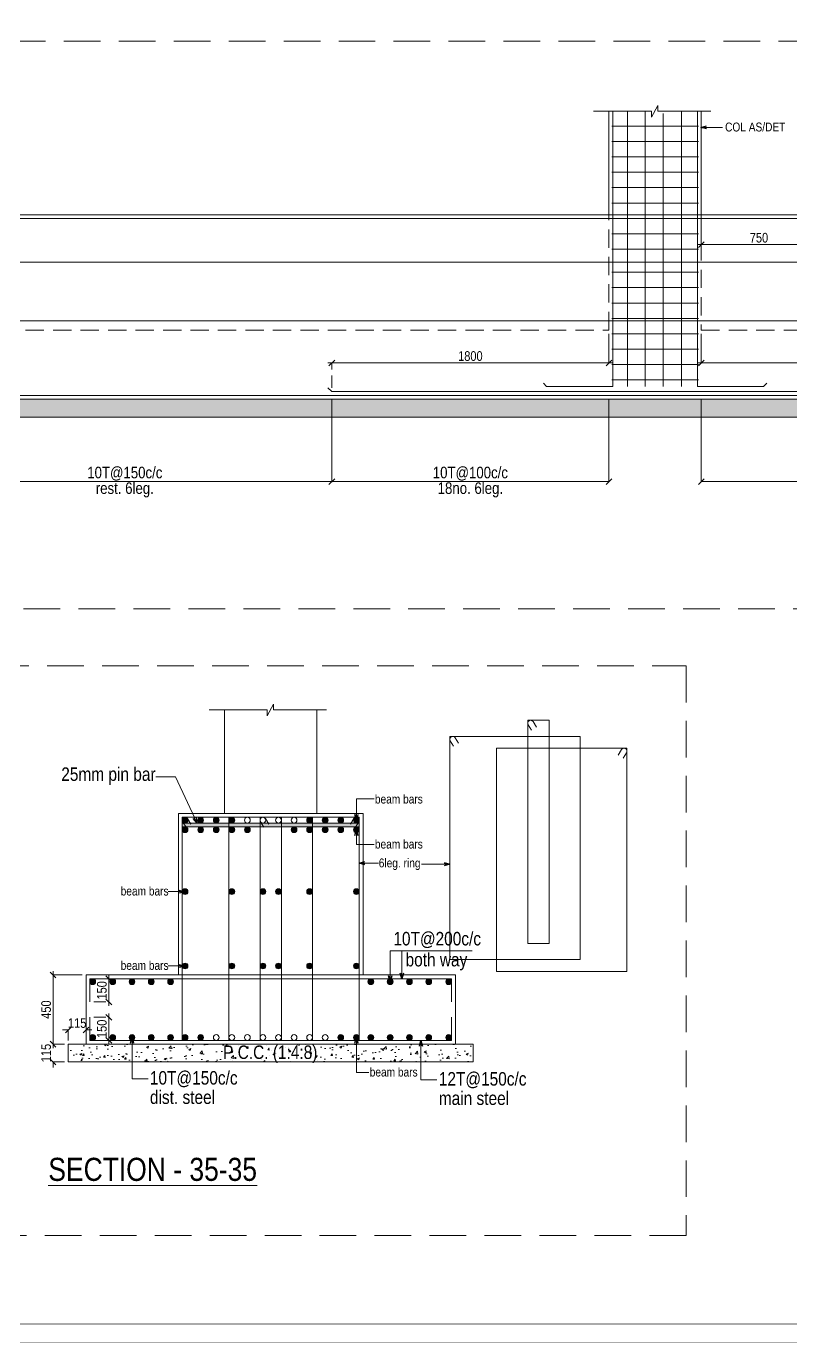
# Model space of a CAD drawing. Header units: millimetres. Extents: x 1112055 to 3390982, y -148532 to 766891.
# Drawn here: x 2364312 to 2384174, y 132279 to 166506 of the extents above; entities that cross this region are included whole.
import ezdxf

# ---------------------------------------------------------------- set-up
doc = ezdxf.new("R2010")
doc.units = ezdxf.units.MM
doc.header["$PDMODE"] = 35
doc.header["$PDSIZE"] = -25
doc.linetypes.add('Hidden', pattern=[9.525, 6.35, -3.175])
for name, color, linetype, lineweight in [('B FOOTING', 49, 'Continuous', 20), ('B HATCH', 250, 'Continuous', 0), ('B P.C.C', 251, 'Continuous', 0), ('B STEEL', 34, 'Continuous', 15), ('B STEEL TEXT', 7, 'Continuous', 15), ('B TITLE BLOCK', 250, 'Continuous', 0), ('B-COL NO', 7, 'Continuous', 5), ('B-ST DIM', 250, 'Continuous', 18), ('P STEEL', 7, 'Continuous', 30)]:
    doc.layers.add(name, color=color, linetype=linetype, lineweight=lineweight)
doc.styles.add('ARIAL', font='arial.ttf')
doc.styles.add('Q1', font='g13f12d.shx', dxfattribs={"width": 0.8})
doc.styles.add('SWINC', font='swissc.ttf')
doc.styles.add('SWINS', font='swissc.ttf')
doc.dimstyles.new('BH-STD', dxfattribs={"dimscale": 0, "dimtxt": 230, "dimasz": 125, "dimexe": 0, "dimexo": 100, "dimgap": 50, "dimtad": 1, "dimdec": 0, "dimzin": 1, "dimdsep": 46, "dimtxsty": 'Q1', "dimblk": 'ARCHTICK', "dimcen": 1, "dimdle": 100, "dimclrd": 250, "dimclre": 250, "dimclrt": 256, "dimadec": 0, "dimazin": 0, "dimtfac": 1, "dimtdec": 0, "dimtix": 1, "dimtofl": 0, "dimtmove": 0, "dimatfit": 2, "dimfxl": 1, "dimtolj": 1, "dimtzin": 0, "dimlwd": 9, "dimlwe": 9, "dimarcsym": 0})
doc.dimstyles.new('BHOOMI', dxfattribs={"dimtxt": 230, "dimasz": 150, "dimexe": 10, "dimexo": 0, "dimgap": 25, "dimtad": 1, "dimdec": 0, "dimzin": 0, "dimdsep": 46, "dimtxsty": 'SWINC', "dimblk": 'OBLIQUE', "dimcen": 0.09, "dimclrd": 250, "dimclre": 250, "dimclrt": 256, "dimaunit": 1, "dimadec": 3, "dimazin": 0, "dimtfac": 1, "dimtdec": 0, "dimtofl": 0, "dimtmove": 1, "dimatfit": 3, "dimfxl": 100, "dimtolj": 1, "dimtzin": 0, "dimlwd": 9, "dimlwe": 5, "dimarcsym": 0})
doc.dimstyles.new('DIM 1', dxfattribs={"dimscale": 0, "dimtxt": 230, "dimasz": 150, "dimexe": 0.18, "dimexo": 0.0625, "dimgap": 0.5, "dimtad": 1, "dimdec": 0, "dimzin": 0, "dimdsep": 46, "dimtxsty": 'ARIAL', "dimblk": 'OBLIQUE', "dimcen": 6, "dimse1": 1, "dimse2": 1, "dimclrd": 256, "dimclrt": 256, "dimadec": 0, "dimazin": 2, "dimtfac": 0.75, "dimtdec": 0, "dimtix": 1, "dimtofl": 0, "dimtmove": 1, "dimatfit": 3, "dimldrblk": 'OPEN30', "dimfxl": 0.18, "dimfrac": 1, "dimtolj": 1, "dimtzin": 0, "dimlwd": -1, "dimarcsym": 0})

# ---------------------------------------------------------------- blocks, each defined once
blk = doc.blocks.new('_Oblique')
at = {"color": 0, "linetype": 'ByBlock', "lineweight": -2}
blk.add_line((-0.5, -0.5), (0.5, 0.5), dxfattribs=at)
blk = doc.blocks.new('_Open30')
at = {"color": 0, "linetype": 'ByBlock', "lineweight": -2}
for p, q in [((-1, 0.27), (0, 0)), ((0, 0), (-1, -0.27)), ((0, 0), (-1, 0))]:
    blk.add_line(p, q, dxfattribs=at)
blk = doc.blocks.new('*D2240')
at = {"layer": 'B-ST DIM', "color": 250, "lineweight": 5, "ltscale": 50, "transparency": 16777216}
for p, q in [((2361491, 156807), (2361491, 154657)), ((2372251, 156807), (2372251, 154657))]:
    blk.add_line(p, q, dxfattribs=at)
at = {"layer": 'B-ST DIM', "color": 250, "lineweight": 9, "ltscale": 50, "transparency": 16777216}
blk.add_line((2361491, 154667), (2372251, 154667), dxfattribs=at)
at = {"layer": 'Defpoints', "color": 0, "ltscale": 50, "transparency": 16777216}
for p in [(2361491, 156807), (2372251, 156807), (2372251, 154667)]:
    blk.add_point(p, dxfattribs=at)
at = {"layer": 'B-ST DIM', "color": 250, "lineweight": 9, "ltscale": 50, "transparency": 16777216, "xscale": 150, "yscale": 150, "zscale": 150, "rotation": 180}
blk.add_blockref('_Oblique', (2361491, 154667), dxfattribs=at)
at = {"layer": 'B-ST DIM', "color": 250, "lineweight": 9, "ltscale": 50, "transparency": 16777216, "xscale": 150, "yscale": 150, "zscale": 150}
blk.add_blockref('_Oblique', (2372251, 154667), dxfattribs=at)
at = {"layer": 'B-ST DIM', "color": 7, "ltscale": 50, "transparency": 16777216, "char_height": 300, "attachment_point": 5, "style": 'SWINC'}
for s, insert in [('\\A1;10T@150c/c', (2366871, 154874)), ('\\A1;rest. 6leg.', (2366871, 154453))]:
    blk.add_mtext(s, dxfattribs=dict(at, insert=insert))
blk = doc.blocks.new('*D2242')
at = {"layer": 'B-ST DIM', "color": 250, "lineweight": 5, "ltscale": 50, "transparency": 16777216}
for p, q in [((2372251, 156807), (2372251, 154657)), ((2379451, 156807), (2379451, 154657))]:
    blk.add_line(p, q, dxfattribs=at)
at = {"layer": 'B-ST DIM', "color": 250, "lineweight": 9, "ltscale": 50, "transparency": 16777216}
blk.add_line((2379451, 154667), (2372251, 154667), dxfattribs=at)
at = {"layer": 'Defpoints', "color": 0, "ltscale": 50, "transparency": 16777216}
for p in [(2372251, 156807), (2379451, 156807), (2372251, 154667)]:
    blk.add_point(p, dxfattribs=at)
at = {"layer": 'B-ST DIM', "color": 250, "lineweight": 9, "ltscale": 50, "transparency": 16777216, "xscale": 150, "yscale": 150, "zscale": 150, "rotation": 180}
blk.add_blockref('_Oblique', (2372251, 154667), dxfattribs=at)
at = {"layer": 'B-ST DIM', "color": 250, "lineweight": 9, "ltscale": 50, "transparency": 16777216, "xscale": 150, "yscale": 150, "zscale": 150}
blk.add_blockref('_Oblique', (2379451, 154667), dxfattribs=at)
at = {"layer": 'B-ST DIM', "color": 7, "ltscale": 50, "transparency": 16777216, "char_height": 300, "attachment_point": 5, "style": 'SWINC'}
for s, insert in [('\\A1;10T@100c/c', (2375851, 154874)), ('\\A1;18no. 6leg.', (2375851, 154453))]:
    blk.add_mtext(s, dxfattribs=dict(at, insert=insert))
blk = doc.blocks.new('*D2243')
at = {"layer": 'B-ST DIM', "color": 250, "lineweight": 5, "ltscale": 50, "transparency": 16777216}
for p, q in [((2381851, 156807), (2381851, 154657)), ((2389051, 156807), (2389051, 154657))]:
    blk.add_line(p, q, dxfattribs=at)
at = {"layer": 'B-ST DIM', "color": 250, "lineweight": 9, "ltscale": 50, "transparency": 16777216}
blk.add_line((2381851, 154667), (2389051, 154667), dxfattribs=at)
at = {"layer": 'Defpoints', "color": 0, "ltscale": 50, "transparency": 16777216}
for p in [(2381851, 156807), (2389051, 156807), (2389051, 154667)]:
    blk.add_point(p, dxfattribs=at)
at = {"layer": 'B-ST DIM', "color": 250, "lineweight": 9, "ltscale": 50, "transparency": 16777216, "xscale": 150, "yscale": 150, "zscale": 150, "rotation": 180}
blk.add_blockref('_Oblique', (2381851, 154667), dxfattribs=at)
at = {"layer": 'B-ST DIM', "color": 250, "lineweight": 9, "ltscale": 50, "transparency": 16777216, "xscale": 150, "yscale": 150, "zscale": 150}
blk.add_blockref('_Oblique', (2389051, 154667), dxfattribs=at)
at = {"layer": 'B-ST DIM', "color": 7, "ltscale": 50, "transparency": 16777216, "char_height": 300, "attachment_point": 5, "style": 'SWINC'}
for s, insert in [('\\A1;10T@100c/c', (2385451, 154874)), ('\\A1;18no. 6leg.', (2385451, 154453))]:
    blk.add_mtext(s, dxfattribs=dict(at, insert=insert))
blk = doc.blocks.new('*D2246')
at = {"layer": 'B-ST DIM', "color": 7, "lineweight": 9, "ltscale": 50, "transparency": 16777216}
for p, q in [((2381851, 161507), (2381851, 160830)), ((2384951, 160830), (2381751, 160830))]:
    blk.add_line(p, q, dxfattribs=at)
at = {"layer": 'B-ST DIM', "color": 7, "linetype": 'Hidden', "lineweight": 9, "ltscale": 50, "transparency": 16777216}
blk.add_line((2384851, 161507), (2384851, 160830), dxfattribs=at)
at = {"layer": 'Defpoints', "color": 0, "ltscale": 50, "transparency": 16777216}
for p in [(2381851, 161607), (2384851, 161607), (2381851, 160830)]:
    blk.add_point(p, dxfattribs=at)
at = {"layer": 'B-ST DIM', "color": 7, "lineweight": 9, "ltscale": 50, "transparency": 16777216, "xscale": 150, "yscale": 150, "zscale": 150, "rotation": 180}
blk.add_blockref('_Oblique', (2381851, 160830), dxfattribs=at)
at = {"layer": 'B-ST DIM', "color": 7, "lineweight": 9, "ltscale": 50, "transparency": 16777216, "xscale": 150, "yscale": 150, "zscale": 150}
blk.add_blockref('_Oblique', (2384851, 160830), dxfattribs=at)
at = {"layer": 'B-ST DIM', "color": 7, "ltscale": 50, "transparency": 16777216, "insert": (2383351, 161008), "char_height": 250, "attachment_point": 5, "style": 'SWINC'}
blk.add_mtext('\\A1;750', dxfattribs=at)
blk = doc.blocks.new('*D2250')
at = {"layer": 'B-ST DIM', "color": 7, "lineweight": 9, "ltscale": 50, "transparency": 16777216}
for p, q in [((2379451, 158507), (2379451, 157753)), ((2372151, 157753), (2379551, 157753))]:
    blk.add_line(p, q, dxfattribs=at)
at = {"layer": 'B-ST DIM', "color": 7, "linetype": 'Hidden', "lineweight": 9, "ltscale": 50, "transparency": 16777216}
blk.add_line((2372251, 157107), (2372251, 157753), dxfattribs=at)
at = {"layer": 'Defpoints', "color": 0, "ltscale": 50, "transparency": 16777216}
for p in [(2379451, 158607), (2379451, 157753), (2372251, 157007)]:
    blk.add_point(p, dxfattribs=at)
at = {"layer": 'B-ST DIM', "color": 7, "lineweight": 9, "ltscale": 50, "transparency": 16777216, "xscale": 150, "yscale": 150, "zscale": 150, "rotation": 180}
blk.add_blockref('_Oblique', (2372251, 157753), dxfattribs=at)
at = {"layer": 'B-ST DIM', "color": 7, "lineweight": 9, "ltscale": 50, "transparency": 16777216, "xscale": 150, "yscale": 150, "zscale": 150}
blk.add_blockref('_Oblique', (2379451, 157753), dxfattribs=at)
at = {"layer": 'B-ST DIM', "color": 7, "ltscale": 50, "transparency": 16777216, "insert": (2375851, 157931), "char_height": 250, "attachment_point": 5, "style": 'SWINC'}
blk.add_mtext('\\A1;1800', dxfattribs=at)
blk = doc.blocks.new('*D2251')
at = {"layer": 'B-ST DIM', "color": 7, "lineweight": 9, "ltscale": 50, "transparency": 16777216}
for p, q in [((2381851, 158507), (2381851, 157753)), ((2389151, 157753), (2381751, 157753))]:
    blk.add_line(p, q, dxfattribs=at)
at = {"layer": 'B-ST DIM', "color": 7, "linetype": 'Hidden', "lineweight": 9, "ltscale": 50, "transparency": 16777216}
blk.add_line((2389051, 157107), (2389051, 157753), dxfattribs=at)
at = {"layer": 'Defpoints', "color": 0, "ltscale": 50, "transparency": 16777216}
for p in [(2381851, 158607), (2381851, 157753), (2389051, 157007)]:
    blk.add_point(p, dxfattribs=at)
at = {"layer": 'B-ST DIM', "color": 7, "lineweight": 9, "ltscale": 50, "transparency": 16777216, "xscale": 150, "yscale": 150, "zscale": 150, "rotation": 180}
blk.add_blockref('_Oblique', (2381851, 157753), dxfattribs=at)
at = {"layer": 'B-ST DIM', "color": 7, "lineweight": 9, "ltscale": 50, "transparency": 16777216, "xscale": 150, "yscale": 150, "zscale": 150}
blk.add_blockref('_Oblique', (2389051, 157753), dxfattribs=at)
at = {"layer": 'B-ST DIM', "color": 7, "ltscale": 50, "transparency": 16777216, "insert": (2385451, 157931), "char_height": 250, "attachment_point": 5, "style": 'SWINC'}
blk.add_mtext('\\A1;1800', dxfattribs=at)
blk = doc.blocks.new('*D2324')
at = {"layer": 'B-ST DIM', "color": 7, "lineweight": 9, "ltscale": 50, "transparency": 16777216}
for p, q in [((2365005, 139940), (2365005, 141940)), ((2365763, 141840), (2365005, 141840))]:
    blk.add_line(p, q, dxfattribs=at)
at = {"layer": 'B-ST DIM', "color": 7, "linetype": 'Hidden', "lineweight": 9, "ltscale": 50, "transparency": 16777216}
blk.add_line((2365303, 140040), (2365005, 140040), dxfattribs=at)
at = {"layer": 'Defpoints', "color": 0, "ltscale": 50, "transparency": 16777216}
for p in [(2365005, 141840), (2365863, 141840), (2365403, 140040)]:
    blk.add_point(p, dxfattribs=at)
at = {"layer": 'B-ST DIM', "color": 7, "lineweight": 9, "ltscale": 50, "transparency": 16777216, "xscale": 150, "yscale": 150, "zscale": 150}
for p, rotation in [((2365005, 141840), 90), ((2365005, 140040), 270)]:
    blk.add_blockref('_Oblique', p, dxfattribs=dict(at, rotation=rotation))
at = {"layer": 'B-ST DIM', "color": 7, "ltscale": 50, "transparency": 16777216, "insert": (2364827, 140940), "char_height": 250, "attachment_point": 5, "rotation": 90, "style": 'SWINC'}
blk.add_mtext('\\A1;450', dxfattribs=at)
blk = doc.blocks.new('*D2325')
at = {"layer": 'B-ST DIM', "color": 7, "lineweight": 9, "ltscale": 50, "transparency": 16777216}
for p, q in [((2365005, 140040), (2365005, 140190)), ((2365303, 139580), (2365005, 139580)), ((2365005, 139580), (2365005, 139430))]:
    blk.add_line(p, q, dxfattribs=at)
at = {"layer": 'B-ST DIM', "color": 7, "linetype": 'Hidden', "lineweight": 9, "ltscale": 50, "transparency": 16777216}
blk.add_line((2365303, 140040), (2365005, 140040), dxfattribs=at)
at = {"layer": 'Defpoints', "color": 0, "ltscale": 50, "transparency": 16777216}
for p in [(2365403, 140040), (2365005, 139580), (2365403, 139580)]:
    blk.add_point(p, dxfattribs=at)
at = {"layer": 'B-ST DIM', "color": 7, "lineweight": 9, "ltscale": 50, "transparency": 16777216, "xscale": 150, "yscale": 150, "zscale": 150}
for p, rotation in [((2365005, 140040), 270), ((2365005, 139580), 90)]:
    blk.add_blockref('_Oblique', p, dxfattribs=dict(at, rotation=rotation))
at = {"layer": 'B-ST DIM', "color": 7, "ltscale": 50, "transparency": 16777216, "insert": (2364827, 139810), "char_height": 250, "attachment_point": 5, "rotation": 90, "style": 'SWINC'}
blk.add_mtext('\\A1;115', dxfattribs=at)
blk = doc.blocks.new('*D2326')
at = {"layer": 'B-ST DIM', "color": 7, "lineweight": 9, "ltscale": 50, "transparency": 16777216}
for p, q in [((2365403, 140411), (2365253, 140411)), ((2365863, 140140), (2365863, 140411)), ((2365863, 140411), (2366013, 140411))]:
    blk.add_line(p, q, dxfattribs=at)
at = {"layer": 'B-ST DIM', "color": 7, "linetype": 'Hidden', "lineweight": 9, "ltscale": 50, "transparency": 16777216}
blk.add_line((2365403, 140140), (2365403, 140411), dxfattribs=at)
at = {"layer": 'Defpoints', "color": 0, "ltscale": 50, "transparency": 16777216}
for p in [(2365863, 140411), (2365403, 140040), (2365863, 140040)]:
    blk.add_point(p, dxfattribs=at)
at = {"layer": 'B-ST DIM', "color": 7, "lineweight": 9, "ltscale": 50, "transparency": 16777216, "xscale": 150, "yscale": 150, "zscale": 150}
blk.add_blockref('_Oblique', (2365403, 140411), dxfattribs=at)
at = {"layer": 'B-ST DIM', "color": 7, "lineweight": 9, "ltscale": 50, "transparency": 16777216, "xscale": 150, "yscale": 150, "zscale": 150, "rotation": 180}
blk.add_blockref('_Oblique', (2365863, 140411), dxfattribs=at)
at = {"layer": 'B-ST DIM', "color": 7, "ltscale": 50, "transparency": 16777216, "insert": (2365633, 140589), "char_height": 250, "attachment_point": 5, "style": 'SWINC'}
blk.add_mtext('\\A1;115', dxfattribs=at)
blk = doc.blocks.new('*D2327')
at = {"layer": 'B-ST DIM', "color": 7, "linetype": 'Hidden', "lineweight": 9, "ltscale": 50, "transparency": 16777216}
blk.add_line((2366063, 140740), (2366455, 140740), dxfattribs=at)
at = {"layer": 'B-ST DIM', "color": 7, "lineweight": 9, "ltscale": 50, "transparency": 16777216}
for p, q in [((2366455, 140840), (2366455, 140040)), ((2366063, 140140), (2366455, 140140))]:
    blk.add_line(p, q, dxfattribs=at)
at = {"layer": 'Defpoints', "color": 0, "ltscale": 50, "transparency": 16777216}
for p in [(2365963, 140740), (2365963, 140140), (2366455, 140140)]:
    blk.add_point(p, dxfattribs=at)
at = {"layer": 'B-ST DIM', "color": 7, "lineweight": 9, "ltscale": 50, "transparency": 16777216, "xscale": 150, "yscale": 150, "zscale": 150}
for p, rotation in [((2366455, 140740), 90), ((2366455, 140140), 270)]:
    blk.add_blockref('_Oblique', p, dxfattribs=dict(at, rotation=rotation))
at = {"layer": 'B-ST DIM', "color": 7, "ltscale": 50, "transparency": 16777216, "insert": (2366277, 140440), "char_height": 250, "attachment_point": 5, "rotation": 90, "style": 'SWINC'}
blk.add_mtext('\\A1;150', dxfattribs=at)
blk = doc.blocks.new('*D2328')
at = {"layer": 'B-ST DIM', "color": 7, "lineweight": 9, "ltscale": 50, "transparency": 16777216}
for p, q in [((2366063, 141740), (2366455, 141740)), ((2366455, 141040), (2366455, 141840))]:
    blk.add_line(p, q, dxfattribs=at)
at = {"layer": 'B-ST DIM', "color": 7, "linetype": 'Hidden', "lineweight": 9, "ltscale": 50, "transparency": 16777216}
blk.add_line((2366063, 141140), (2366455, 141140), dxfattribs=at)
at = {"layer": 'Defpoints', "color": 0, "ltscale": 50, "transparency": 16777216}
for p in [(2365963, 141740), (2366455, 141740), (2365963, 141140)]:
    blk.add_point(p, dxfattribs=at)
at = {"layer": 'B-ST DIM', "color": 7, "lineweight": 9, "ltscale": 50, "transparency": 16777216, "xscale": 150, "yscale": 150, "zscale": 150}
for p, rotation in [((2366455, 141740), 90), ((2366455, 141140), 270)]:
    blk.add_blockref('_Oblique', p, dxfattribs=dict(at, rotation=rotation))
at = {"layer": 'B-ST DIM', "color": 7, "ltscale": 50, "transparency": 16777216, "insert": (2366277, 141440), "char_height": 250, "attachment_point": 5, "rotation": 90, "style": 'SWINC'}
blk.add_mtext('\\A1;150', dxfattribs=at)

msp = doc.modelspace()

# ---------------------------------------------------------------- hatches: boundary and pattern name
at = {"layer": 'B HATCH', "lineweight": 0}
h = msp.add_hatch(dxfattribs=at)
h.set_pattern_fill('AR-CONC', color=250, scale=3, style=0)
h.set_pattern_definition([(50, (763899.76, -363238.9), (546.55401, -47.81726), [57.15, -628.65]), (355, (763899.76, -363238.9), (-105.73026, 573.17054), [45.72, -502.92175]), (100.451445, (763945.3, -363242.87), (440.82374, 525.35326), [48.57003, -534.27073]), (46.1842, (763899.76, -363086.5), (813.23712, -126.12698), [85.725, -942.975]), (96.63556, (763967.5, -363097), (712.2124, 742.27837), [72.85507, -801.40682]), (351.18415, (763899.76, -363086.5), (712.2124, 742.27837), [68.5799, -754.3792]), (21, (763975.96, -363124.6), (454.84317, -306.7956), [57.15, -628.65]), (326, (763975.96, -363124.6), (185.40609, 552.5639), [45.72, -502.92]), (71.451445, (764013.86, -363150.15), (640.24926, 245.7683), [48.57003, -534.26981]), (37.5, (763899.76, -363238.88), (9.26581, 253.665117), [0, -496.824, 0, -510.54, 0, -504.825]), (7.5, (763899.76, -363238.88), (200.458988, 300.541724), [0, -291.084, 0, -485.394, 0, -192.405]), (327.5, (763729.83, -363238.88), (406.771786, -17.186232), [0, -190.5, 0, -594.36, 0, -788.67]), (317.5, (763653.63, -363238.88), (444.387544, 76.27947), [0, -247.65, 0, -394.716, 0, -560.07])])
h.paths.add_polyline_path([(2319370.7, 156807.5), (2319370.7, 156347.5), (2414070.4, 156347.5), (2414070.4, 156807.5)])
h = msp.add_hatch(dxfattribs=at)
h.set_pattern_fill('AR-CONC', color=250, scale=3, style=0)
h.set_pattern_definition([(50, (842531.72, -380006.05), (546.55401, -47.81726), [57.15, -628.65]), (355, (842531.7, -380006.05), (-105.73026, 573.17054), [45.72, -502.92175]), (100.451445, (842577.27, -380010.03), (440.82374, 525.35326), [48.57003, -534.27073]), (46.1842, (842531.7, -379853.65), (813.23712, -126.12698), [85.725, -942.975]), (96.63556, (842599.5, -379864.16), (712.2124, 742.27837), [72.85507, -801.40682]), (351.18415, (842531.7, -379853.65), (712.2124, 742.27837), [68.5799, -754.3792]), (21, (842607.92, -379891.75), (454.84317, -306.7956), [57.15, -628.65]), (326, (842607.9, -379891.75), (185.40609, 552.5639), [45.72, -502.92]), (71.451445, (842645.8, -379917.3), (640.24926, 245.7683), [48.57003, -534.26981]), (37.5, (842531.72, -380006.05), (9.26581, 253.665117), [0, -496.824, 0, -510.54, 0, -504.825]), (7.5, (842531.72, -380006.05), (200.458988, 300.541724), [0, -291.084, 0, -485.394, 0, -192.405]), (327.5, (842361.8, -380006.05), (406.771786, -17.186232), [0, -190.5, 0, -594.36, 0, -788.67]), (317.5, (842285.6, -380006.05), (444.387544, 76.27947), [0, -247.65, 0, -394.716, 0, -560.07])])
h.paths.add_polyline_path([(2375922.7, 139580.3), (2375922.7, 140040.3), (2365402.7, 140040.3), (2365402.7, 139580.3)])
at = {"layer": 'B STEEL'}
h = msp.add_hatch(color=256, dxfattribs=at)
h.dxf.hatch_style = 1
edge = h.paths.add_edge_path()
edge.add_arc((2368437.7, 145865.3), 75, 0, 360)
h = msp.add_hatch(color=256, dxfattribs=at)
h.dxf.hatch_style = 1
edge = h.paths.add_edge_path()
edge.add_arc((2368842.2, 145865.3), 75, 0, 360)
h = msp.add_hatch(color=256, dxfattribs=at)
h.dxf.hatch_style = 1
edge = h.paths.add_edge_path()
edge.add_arc((2369246.7, 145865.3), 75, 0, 360)
h = msp.add_hatch(color=256, dxfattribs=at)
h.dxf.hatch_style = 1
edge = h.paths.add_edge_path()
edge.add_arc((2369651.3, 145865.3), 75, 0, 360)
h = msp.add_hatch(color=256, dxfattribs=at)
h.dxf.hatch_style = 1
edge = h.paths.add_edge_path()
edge.add_arc((2371674, 145865.3), 75, 0, 360)
h = msp.add_hatch(color=256, dxfattribs=at)
h.dxf.hatch_style = 1
edge = h.paths.add_edge_path()
edge.add_arc((2372078.6, 145865.3), 75, 0, 360)
h = msp.add_hatch(color=256, dxfattribs=at)
h.dxf.hatch_style = 1
edge = h.paths.add_edge_path()
edge.add_arc((2372483.1, 145865.3), 75, 0, 360)
h = msp.add_hatch(color=256, dxfattribs=at)
h.dxf.hatch_style = 1
edge = h.paths.add_edge_path()
edge.add_arc((2372887.7, 145865.3), 75, 0, 360)
h = msp.add_hatch(color=256, dxfattribs=at)
h.dxf.hatch_style = 1
edge = h.paths.add_edge_path()
edge.add_arc((2368437.7, 145615.3), 75, 0, 360)
at = {"layer": 'B STEEL', "lineweight": 0}
h = msp.add_hatch(color=250, dxfattribs=at)
h.dxf.hatch_style = 1
h.paths.add_polyline_path([(2368362.7, 145790.3), (2372962.7, 145790.3), (2372962.7, 145690.3), (2368362.7, 145690.3)])
at = {"layer": 'B STEEL'}
h = msp.add_hatch(color=256, dxfattribs=at)
h.dxf.hatch_style = 1
edge = h.paths.add_edge_path()
edge.add_arc((2368842.2, 145615.3), 75, 0, 360)
h = msp.add_hatch(color=256, dxfattribs=at)
h.dxf.hatch_style = 1
edge = h.paths.add_edge_path()
edge.add_arc((2369246.7, 145615.3), 75, 0, 360)
h = msp.add_hatch(color=256, dxfattribs=at)
h.dxf.hatch_style = 1
edge = h.paths.add_edge_path()
edge.add_arc((2369651.3, 145615.3), 75, 0, 360)
h = msp.add_hatch(color=256, dxfattribs=at)
h.dxf.hatch_style = 1
edge = h.paths.add_edge_path()
edge.add_arc((2370055.8, 145615.3), 75, 0, 360)
h = msp.add_hatch(color=256, dxfattribs=at)
h.dxf.hatch_style = 1
edge = h.paths.add_edge_path()
edge.add_arc((2371269.5, 145615.3), 75, 0, 360)
h = msp.add_hatch(color=256, dxfattribs=at)
h.dxf.hatch_style = 1
edge = h.paths.add_edge_path()
edge.add_arc((2371674, 145615.3), 75, 0, 360)
h = msp.add_hatch(color=256, dxfattribs=at)
h.dxf.hatch_style = 1
edge = h.paths.add_edge_path()
edge.add_arc((2372078.6, 145615.3), 75, 0, 360)
h = msp.add_hatch(color=256, dxfattribs=at)
h.dxf.hatch_style = 1
edge = h.paths.add_edge_path()
edge.add_arc((2372483.1, 145615.3), 75, 0, 360)
h = msp.add_hatch(color=256, dxfattribs=at)
h.dxf.hatch_style = 1
edge = h.paths.add_edge_path()
edge.add_arc((2372887.7, 145615.3), 75, 0, 360)
h = msp.add_hatch(color=256, dxfattribs=at)
h.dxf.hatch_style = 1
edge = h.paths.add_edge_path()
edge.add_arc((2368437.7, 144007), 75, 0, 360)
h = msp.add_hatch(color=256, dxfattribs=at)
h.dxf.hatch_style = 1
edge = h.paths.add_edge_path()
edge.add_arc((2369651.3, 144007), 75, 0, 360)
h = msp.add_hatch(color=256, dxfattribs=at)
h.dxf.hatch_style = 1
edge = h.paths.add_edge_path()
edge.add_arc((2370460.4, 144007), 75, 0, 360)
h = msp.add_hatch(color=256, dxfattribs=at)
h.dxf.hatch_style = 1
edge = h.paths.add_edge_path()
edge.add_arc((2370864.9, 144007), 75, 0, 360)
h = msp.add_hatch(color=256, dxfattribs=at)
h.dxf.hatch_style = 1
edge = h.paths.add_edge_path()
edge.add_arc((2371674, 144007), 75, 0, 360)
h = msp.add_hatch(color=256, dxfattribs=at)
h.dxf.hatch_style = 1
edge = h.paths.add_edge_path()
edge.add_arc((2372887.7, 144007), 75, 0, 360)
h = msp.add_hatch(color=256, dxfattribs=at)
h.dxf.hatch_style = 1
edge = h.paths.add_edge_path()
edge.add_arc((2368437.7, 142073.6), 75, 0, 360)
h = msp.add_hatch(color=256, dxfattribs=at)
h.dxf.hatch_style = 1
edge = h.paths.add_edge_path()
edge.add_arc((2369651.3, 142073.6), 75, 0, 360)
h = msp.add_hatch(color=256, dxfattribs=at)
h.dxf.hatch_style = 1
edge = h.paths.add_edge_path()
edge.add_arc((2370460.4, 142073.6), 75, 0, 360)
h = msp.add_hatch(color=256, dxfattribs=at)
h.dxf.hatch_style = 1
edge = h.paths.add_edge_path()
edge.add_arc((2370864.9, 142073.6), 75, 0, 360)
h = msp.add_hatch(color=256, dxfattribs=at)
h.dxf.hatch_style = 1
edge = h.paths.add_edge_path()
edge.add_arc((2371674, 142073.6), 75, 0, 360)
h = msp.add_hatch(color=256, dxfattribs=at)
h.dxf.hatch_style = 1
edge = h.paths.add_edge_path()
edge.add_arc((2372887.7, 142073.6), 75, 0, 360)
h = msp.add_hatch(color=256, dxfattribs=at)
h.dxf.hatch_style = 1
edge = h.paths.add_edge_path()
edge.add_arc((2366037.7, 141665.3), 75, 0, 360)
h = msp.add_hatch(color=256, dxfattribs=at)
h.dxf.hatch_style = 1
edge = h.paths.add_edge_path()
edge.add_arc((2366556.6, 141665.3), 75, 0, 360)
h = msp.add_hatch(color=256, dxfattribs=at)
h.dxf.hatch_style = 1
edge = h.paths.add_edge_path()
edge.add_arc((2367058, 141665.3), 75, 0, 360)
h = msp.add_hatch(color=256, dxfattribs=at)
h.dxf.hatch_style = 1
edge = h.paths.add_edge_path()
edge.add_arc((2367559.5, 141665.3), 75, 0, 360)
h = msp.add_hatch(color=256, dxfattribs=at)
h.dxf.hatch_style = 1
edge = h.paths.add_edge_path()
edge.add_arc((2368060.9, 141665.3), 75, 0, 360)
h = msp.add_hatch(color=256, dxfattribs=at)
h.dxf.hatch_style = 1
edge = h.paths.add_edge_path()
edge.add_arc((2373264.4, 141665.3), 75, 0, 360)
h = msp.add_hatch(color=256, dxfattribs=at)
h.dxf.hatch_style = 1
edge = h.paths.add_edge_path()
edge.add_arc((2373765.8, 141665.3), 75, 0, 360)
h = msp.add_hatch(color=256, dxfattribs=at)
h.dxf.hatch_style = 1
edge = h.paths.add_edge_path()
edge.add_arc((2374267.3, 141665.3), 75, 0, 360)
h = msp.add_hatch(color=256, dxfattribs=at)
h.dxf.hatch_style = 1
edge = h.paths.add_edge_path()
edge.add_arc((2374768.7, 141665.3), 75, 0, 360)
h = msp.add_hatch(color=256, dxfattribs=at)
h.dxf.hatch_style = 1
edge = h.paths.add_edge_path()
edge.add_arc((2375287.7, 141665.3), 75, 0, 360)
h = msp.add_hatch(color=256, dxfattribs=at)
h.dxf.hatch_style = 1
edge = h.paths.add_edge_path()
edge.add_arc((2366037.7, 140215.3), 75, 0, 360)
h = msp.add_hatch(color=256, dxfattribs=at)
h.dxf.hatch_style = 1
edge = h.paths.add_edge_path()
edge.add_arc((2366556.6, 140215.3), 75, 0, 360)
h = msp.add_hatch(color=256, dxfattribs=at)
h.dxf.hatch_style = 1
edge = h.paths.add_edge_path()
edge.add_arc((2367058, 140215.3), 75, 0, 360)
h = msp.add_hatch(color=256, dxfattribs=at)
h.dxf.hatch_style = 1
edge = h.paths.add_edge_path()
edge.add_arc((2367559.5, 140215.3), 75, 0, 360)
h = msp.add_hatch(color=256, dxfattribs=at)
h.dxf.hatch_style = 1
edge = h.paths.add_edge_path()
edge.add_arc((2368060.9, 140215.3), 75, 0, 360)
h = msp.add_hatch(color=256, dxfattribs=at)
h.dxf.hatch_style = 1
edge = h.paths.add_edge_path()
edge.add_arc((2368437.7, 140215.3), 75, 0, 360)
h = msp.add_hatch(color=256, dxfattribs=at)
h.dxf.hatch_style = 1
edge = h.paths.add_edge_path()
edge.add_arc((2368842.2, 140215.3), 75, 0, 360)
h = msp.add_hatch(color=256, dxfattribs=at)
h.dxf.hatch_style = 1
edge = h.paths.add_edge_path()
edge.add_arc((2372483.1, 140215.3), 75, 0, 360)
h = msp.add_hatch(color=256, dxfattribs=at)
h.dxf.hatch_style = 1
edge = h.paths.add_edge_path()
edge.add_arc((2372887.7, 140215.3), 75, 0, 360)
h = msp.add_hatch(color=256, dxfattribs=at)
h.dxf.hatch_style = 1
edge = h.paths.add_edge_path()
edge.add_arc((2373264.4, 140215.3), 75, 0, 360)
h = msp.add_hatch(color=256, dxfattribs=at)
h.dxf.hatch_style = 1
edge = h.paths.add_edge_path()
edge.add_arc((2373765.8, 140215.3), 75, 0, 360)
h = msp.add_hatch(color=256, dxfattribs=at)
h.dxf.hatch_style = 1
edge = h.paths.add_edge_path()
edge.add_arc((2374267.3, 140215.3), 75, 0, 360)
h = msp.add_hatch(color=256, dxfattribs=at)
h.dxf.hatch_style = 1
edge = h.paths.add_edge_path()
edge.add_arc((2374768.7, 140215.3), 75, 0, 360)
h = msp.add_hatch(color=256, dxfattribs=at)
h.dxf.hatch_style = 1
edge = h.paths.add_edge_path()
edge.add_arc((2375287.7, 140215.3), 75, 0, 360)

# ---------------------------------------------------------------- linework, layer by layer
at = {"layer": 'B FOOTING', "color": 1, "lineweight": 13, "ltscale": 10}
for p, q in [((2379450.7, 161607.5), (2379450.7, 164299.4)), ((2381850.7, 161607.5), (2381850.7, 164299.4)), ((2369462.7, 146040.3), (2369462.7, 148732.2)), ((2371862.7, 146040.3), (2371862.7, 148732.2))]:
    msp.add_line(p, q, dxfattribs=at)
at = {"layer": 'B FOOTING'}
for p, q in [((2413610.4, 161607.5), (2319830.7, 161607.5)), ((2368262.7, 146040.3), (2373062.7, 146040.3)), ((2368262.7, 141840.3), (2368262.7, 146040.3)), ((2373062.7, 141840.3), (2373062.7, 146040.3)), ((2375462.7, 141840.3), (2365862.7, 141840.3)), ((2365862.7, 140040.3), (2365862.7, 141840.3)), ((2375462.7, 140040.3), (2375462.7, 141840.3))]:
    msp.add_line(p, q, dxfattribs=at)
at = {"layer": 'B FOOTING', "color": 1, "lineweight": 13, "ltscale": 10}
for points in [[(2379053.3, 164299.4), (2380561, 164299.4), (2380561, 164141), (2380726.3, 164450.4), (2380726.3, 164299.4), (2382100.3, 164299.4)], [(2369065.2, 148732.2), (2370573, 148732.2), (2370573, 148573.8), (2370738.2, 148883.2), (2370738.2, 148732.2), (2372112.2, 148732.2)]]:
    msp.add_lwpolyline(points, dxfattribs=at)
at = {"layer": 'B FOOTING'}
for points in [[(2319370.7, 156807.5), (2414070.4, 156807.5), (2414070.4, 156347.5), (2319370.7, 156347.5)], [(2365402.7, 140040.3), (2375922.7, 140040.3), (2375922.7, 139580.3), (2365402.7, 139580.3)]]:
    msp.add_lwpolyline(points, close=True, dxfattribs=at)
at = {"layer": 'B P.C.C', "color": 250, "linetype": 'Hidden', "lineweight": 0, "ltscale": 150}
for points in [[(2430531, 166117.5), (2317088.7, 166117.5), (2317088.7, 151362.5), (2430531, 151362.5)], [(2381459.6, 135065.4), (2317708.2, 135065.4), (2317708.2, 149878.5), (2381459.6, 149878.5)]]:
    msp.add_lwpolyline(points, close=True, dxfattribs=at)
at = {"layer": 'B P.C.C', "color": 250, "linetype": 'Hidden', "lineweight": 0, "ltscale": 75}
for points in [[(2354290.7, 161607.5), (2354290.7, 158607.5), (2379450.7, 158607.5), (2379450.7, 161607.5)], [(2381850.7, 161607.5), (2381850.7, 158607.5), (2406410.4, 158607.5), (2406410.4, 161607.5)]]:
    msp.add_lwpolyline(points, dxfattribs=at)
at = {"layer": 'B STEEL'}
for p, q in [((2319830.7, 160377.8), (2413610.4, 160377.8)), ((2319830.7, 158844.5), (2413610.4, 158844.5))]:
    msp.add_line(p, q, dxfattribs=at)
for points in [[(2319930.7, 160707.5), (2319930.7, 161507.5), (2413510.4, 161507.5), (2413510.4, 160707.5)], [(2319930.7, 157707.5), (2319930.7, 156907.5), (2413510.4, 156907.5), (2413510.4, 157707.5)], [(2389150.7, 157107.5), (2389050.7, 157007.5), (2372250.7, 157007.5), (2372150.7, 157107.5)], [(2365962.7, 141140.3), (2365962.7, 141740.3), (2375362.7, 141740.3), (2375362.7, 141140.3)], [(2365962.7, 140740.3), (2365962.7, 140140.3), (2375362.7, 140140.3), (2375362.7, 140740.3)]]:
    msp.add_lwpolyline(points, dxfattribs=at)
for points in [[(2377340.2, 148462.5), (2377894.7, 148462.5), (2377894.7, 142662.5), (2377340.2, 142662.5)], [(2378703.8, 148044.8), (2375317.5, 148044.8), (2375317.5, 142244.8), (2378703.8, 142244.8)], [(2376531.1, 147734.2), (2379917.5, 147734.2), (2379917.5, 141934.2), (2376531.1, 141934.2)], [(2371749, 145940.3), (2368362.7, 145940.3), (2368362.7, 140140.3), (2371749, 140140.3)], [(2369576.3, 145940.3), (2372962.7, 145940.3), (2372962.7, 140140.3), (2369576.3, 140140.3)], [(2370385.4, 145940.3), (2370939.9, 145940.3), (2370939.9, 140140.3), (2370385.4, 140140.3)]]:
    msp.add_lwpolyline(points, close=True, dxfattribs=at)
at = {"layer": 'B STEEL', "color": 34, "lineweight": 9, "ltscale": 0.5}
for points in [[(2377438.9, 148205.8), (2377351.3, 148348.2, -1), (2377479.1, 148426.8), (2377566.7, 148284.5)], [(2375416.2, 147788.1), (2375328.6, 147930.5, -1), (2375456.3, 148009.1), (2375543.9, 147866.8)], [(2379818.8, 147477.6), (2379906.3, 147619.9, 1), (2379778.6, 147698.5), (2379691, 147556.2)], [(2368461.4, 145683.7), (2368373.8, 145826, -1), (2368501.5, 145904.6), (2368589.1, 145762.3)], [(2370484.1, 145683.7), (2370396.5, 145826, -1), (2370524.3, 145904.6), (2370611.8, 145762.3)], [(2372863.9, 145683.7), (2372951.5, 145826, 1), (2372823.8, 145904.6), (2372736.2, 145762.3)]]:
    msp.add_lwpolyline(points, format="xyb", dxfattribs=at)
at = {"layer": 'B STEEL', "color": 250, "lineweight": 0}
msp.add_lwpolyline([(2368362.7, 145790.3), (2372962.7, 145790.3), (2372962.7, 145690.3), (2368362.7, 145690.3)], close=True, dxfattribs=at)
at = {"layer": 'B STEEL'}
for centre in [(2368437.7, 145865.3), (2368842.2, 145865.3), (2369246.7, 145865.3), (2369651.3, 145865.3), (2370055.8, 145865.3), (2370460.4, 145865.3), (2370864.9, 145865.3), (2371269.5, 145865.3), (2371674, 145865.3), (2372078.6, 145865.3), (2372483.1, 145865.3), (2372887.7, 145865.3), (2368437.7, 145615.3), (2368842.2, 145615.3), (2369246.7, 145615.3), (2369651.3, 145615.3), (2370055.8, 145615.3), (2371269.5, 145615.3), (2371674, 145615.3), (2372078.6, 145615.3), (2372483.1, 145615.3), (2372887.7, 145615.3), (2368437.7, 144007), (2369651.3, 144007), (2370460.4, 144007), (2370864.9, 144007), (2371674, 144007), (2372887.7, 144007), (2368437.7, 142073.6), (2369651.3, 142073.6), (2370460.4, 142073.6), (2370864.9, 142073.6), (2371674, 142073.6), (2372887.7, 142073.6), (2366037.7, 141665.3), (2366556.6, 141665.3), (2367058, 141665.3), (2367559.5, 141665.3), (2368060.9, 141665.3), (2373264.4, 141665.3), (2373765.8, 141665.3), (2374267.3, 141665.3), (2374768.7, 141665.3), (2375287.7, 141665.3), (2366037.7, 140215.3), (2366556.6, 140215.3), (2367058, 140215.3), (2367559.5, 140215.3), (2368060.9, 140215.3), (2368437.7, 140215.3), (2368842.2, 140215.3), (2369246.7, 140215.3), (2369651.3, 140215.3), (2370055.8, 140215.3), (2370460.4, 140215.3), (2370864.9, 140215.3), (2371269.5, 140215.3), (2371674, 140215.3), (2372078.6, 140215.3), (2372483.1, 140215.3), (2372887.7, 140215.3), (2373264.4, 140215.3), (2373765.8, 140215.3), (2374267.3, 140215.3), (2374768.7, 140215.3), (2375287.7, 140215.3)]:
    msp.add_circle(centre, 75, dxfattribs=at)
at = {"layer": 'B TITLE BLOCK', "color": 1, "const_width": 10.8}
msp.add_lwpolyline([(2464580.5, 198431.1), (2464580.5, 132284.8), (2315983.6, 132284.8), (2315983.6, 198431.1)], close=True, dxfattribs=at)
at = {"layer": 'B TITLE BLOCK', "color": 250, "lineweight": 0, "const_width": 10.8}
msp.add_lwpolyline([(2464099.8, 197950.5), (2464099.8, 132765.4), (2316464.3, 132765.4), (2316464.3, 197950.5)], close=True, dxfattribs=at)
at = {"layer": 'P STEEL', "color": 250, "lineweight": 0}
for p, q in [((2379935.5, 164299.4), (2379935.5, 157144.2)), ((2380392.3, 164299.4), (2380392.3, 157144.2)), ((2381335.5, 164299.4), (2381335.5, 157144.2)), ((2380863.9, 164242.3), (2380863.9, 157144.2)), ((2381775.7, 163911.8), (2379525.7, 163911.8)), ((2381775.7, 163511.8), (2379525.7, 163511.8)), ((2381775.7, 163111.8), (2379525.7, 163111.8)), ((2381775.7, 162711.8), (2379525.7, 162711.8)), ((2381775.7, 162311.8), (2379525.7, 162311.8)), ((2381775.7, 161911.8), (2379525.7, 161911.8)), ((2381775.7, 161511.8), (2379525.7, 161511.8)), ((2381775.7, 161111.8), (2379525.7, 161111.8)), ((2381775.7, 160711.8), (2379525.7, 160711.8)), ((2381775.7, 160111.8), (2379525.7, 160111.8)), ((2381775.7, 159711.8), (2379525.7, 159711.8)), ((2381775.7, 159311.8), (2379525.7, 159311.8)), ((2381775.7, 158911.8), (2379525.7, 158911.8)), ((2381775.7, 158511.8), (2379525.7, 158511.8)), ((2381775.7, 158111.8), (2379525.7, 158111.8)), ((2381775.7, 157711.8), (2379525.7, 157711.8)), ((2381775.7, 157311.8), (2379525.7, 157311.8))]:
    msp.add_line(p, q, dxfattribs=at)
for points in [[(2379550.7, 164299.4), (2379550.7, 157144.2), (2377828.7, 157144.2), (2377750.7, 157225.9)], [(2381750.7, 164299.4), (2381750.7, 157144.2), (2383472.7, 157144.2), (2383550.7, 157225.9)]]:
    msp.add_lwpolyline(points, dxfattribs=at)

# ---------------------------------------------------------------- texts
at = {"layer": 'B STEEL TEXT', "lineweight": 5, "style": 'SWINS'}
for s, p in [('COL AS/DET', (2382470.3, 163773.1)), ('beam bars', (2373369.7, 146298.6)), ('beam bars', (2373369.7, 145127.9)), ('6leg. ring', (2373470.5, 144638)), ('beam bars', (2366763.6, 143906.7)), ('beam bars', (2366763.6, 141973.3)), ('beam bars', (2373235.7, 139200.2))]:
    msp.add_text(s, height=230, dxfattribs=at).set_placement(p)
at = {"layer": 'B STEEL TEXT', "lineweight": 9, "style": 'SWINC'}
for s, p in [('25mm pin bar', (2365219.5, 146886.6)), ('10T@200c/c', (2373849.4, 142609.1)), ('both way', (2374166.7, 142063.6)), ('P.C.C. (1:4:8)', (2369425.1, 139656.5)), ('10T@150c/c', (2367523.5, 138990.1)), ('12T@150c/c', (2375030.8, 138963.7)), ('dist. steel', (2367523.5, 138486.6)), ('main steel', (2375030.8, 138460.2))]:
    msp.add_text(s, height=350, dxfattribs=at).set_placement(p)
at = {"layer": 'B TITLE BLOCK', "color": 251, "attachment_point": 2, "style": 'SWINC'}
for width, heights, insert, char_height in [(758153.186, [106642.9], (2454574, 147468), 289.947), (582591.087, [81948.1], (2535103.7, 144063.4), 222.806)]:
    msp.add_mtext_dynamic_manual_height_columns('\\pxsm1,qj;{\\fBankGothic Lt BT|b0|i0|c0|p34;BHOOMI\\P\\ps*,q*;\\fGost|b0|i0|c0|p2;\\H0.8x;- CONSULTANTS -\\C1; }', width=width, gutter_width=0, heights=heights, dxfattribs=dict(at, insert=insert, char_height=char_height))
at = {"layer": 'B-COL NO', "color": 3, "lineweight": 15, "style": 'SWINC'}
msp.add_text('%%USECTION - 35-35', height=600, dxfattribs=at).set_placement((2364883.7, 136486.1))

# ---------------------------------------------------------------- dimensions: what is measured, and where the dimension line sits
at = {"layer": 'B-ST DIM', "ltscale": 50}
for base, p1, p2, angle, picture, middle in [((2381850.7, 160829.6), (2384850.7, 161607.5), (2381850.7, 161607.5), 180, '*D2246', (2383350.7, 161007.7)), ((2381850.7, 157752.7), (2389050.7, 157007.5), (2381850.7, 158607.5), 180, '*D2251', (2385450.7, 157931)), ((2365005, 141840.3), (2365402.7, 140040.3), (2365862.7, 141840.3), 90, '*D2324', (2364826.9, 140940.3)), ((2366455.1, 141740.3), (2365962.7, 141140.3), (2365962.7, 141740.3), 90, '*D2328', (2366276.8, 141440.3)), ((2366455.1, 140140.3), (2365962.7, 140740.3), (2365962.7, 140140.3), 270, '*D2327', (2366276.8, 140440.3)), ((2365005, 139580.3), (2365402.7, 140040.3), (2365402.7, 139580.3), 90, '*D2325', (2364826.7, 139810.3))]:
    dim = msp.add_linear_dim(base=base, p1=p1, p2=p2, angle=angle, dimstyle='BH-STD', override={"dimscale": 1, "dimtxt": 250, "dimasz": 150, "dimlfac": 0.25, "dimtxsty": 'SWINC', "dimblk1": 'Oblique', "dimblk2": 'Oblique', "dimsah": 1, "dimclrd": 7, "dimclre": 7, "dimclrt": 7}, dxfattribs=at)
    dim.commit()
    dim.dimension.update_dxf_attribs({"geometry": picture, "text_midpoint": middle})
for base, p1, p2, picture, middle in [((2379450.7, 157752.7), (2372250.7, 157007.5), (2379450.7, 158607.5), '*D2250', (2375850.7, 157931)), ((2365862.7, 140410.7), (2365402.7, 140040.3), (2365862.7, 140040.3), '*D2326', (2365632.7, 140589))]:
    dim = msp.add_linear_dim(base=base, p1=p1, p2=p2, dimstyle='BH-STD', override={"dimscale": 1, "dimtxt": 250, "dimasz": 150, "dimlfac": 0.25, "dimtxsty": 'SWINC', "dimblk1": 'Oblique', "dimblk2": 'Oblique', "dimsah": 1, "dimclrd": 7, "dimclre": 7, "dimclrt": 7}, dxfattribs=at)
    dim.commit()
    dim.dimension.update_dxf_attribs({"geometry": picture, "text_midpoint": middle})
for base, p1, p2, text, picture, middle in [((2372250.7, 154667.3), (2361490.7, 156807.5), (2372250.7, 156807.5), '10T@150c/c\\Xrest. 6leg.', '*D2240', (2366870.7, 154667.3)), ((2389050.7, 154667.3), (2381850.7, 156807.5), (2389050.7, 156807.5), '10T@100c/c\\X18no. 6leg.', '*D2243', (2385450.7, 154667.3))]:
    dim = msp.add_linear_dim(base=base, p1=p1, p2=p2, text=text, dimstyle='BHOOMI', override={"dimtxt": 300, "dimclrt": 7}, dxfattribs=at)
    dim.commit()
    dim.dimension.update_dxf_attribs({"geometry": picture, "text_midpoint": middle})
dim = msp.add_linear_dim(base=(2372250.7, 154667.3), p1=(2379450.7, 156807.5), p2=(2372250.7, 156807.5), angle=180, text='10T@100c/c\\X18no. 6leg.', dimstyle='BHOOMI', override={"dimtxt": 300, "dimclrt": 7}, dxfattribs=at)
dim.commit()
dim.dimension.update_dxf_attribs({"geometry": '*D2242', "text_midpoint": (2375850.7, 154667.3)})

# ---------------------------------------------------------------- leaders
at = {"layer": 'B STEEL TEXT', "lineweight": 5}
for points in [[(2381840, 163878.1), (2382404.4, 163878.1)], [(2368749.6, 145790.3), (2368189.4, 146991.7), (2367680.2, 146991.7)], [(2372887.7, 145865.3), (2372887.7, 146419.3), (2373347.2, 146419.3)], [(2372887.7, 145615.3), (2372887.7, 145232.6), (2373347.2, 145232.6)], [(2372962.7, 144747.9), (2373460.4, 144747.9)], [(2375317.5, 144721.9), (2374578.4, 144721.9)], [(2368437.7, 144007), (2367998.6, 144007)], [(2373765.8, 141665.3), (2373765.8, 142469.5), (2375900.2, 142469.5)], [(2374070, 141740.3), (2374070, 142469.5), (2375900.2, 142469.5)], [(2368437.7, 142073.6), (2367998.6, 142073.6)], [(2367058, 140215.3), (2367058, 139136.7), (2367476.2, 139136.7)], [(2372887.7, 140215.3), (2372887.7, 139304.9), (2373213.2, 139304.9)], [(2374565.4, 140140.3), (2374565.4, 139110.4), (2374983.5, 139110.4)]]:
    msp.add_leader(points, dimstyle='DIM 1', override={"dimscale": 1, "dimtad": 0, "dimtxsty": 'SWINC', "dimfxlon": 1, "dimlwd": 5, "dimarcsym": 2}, dxfattribs=at)

doc.saveas('drawing.dxf')
